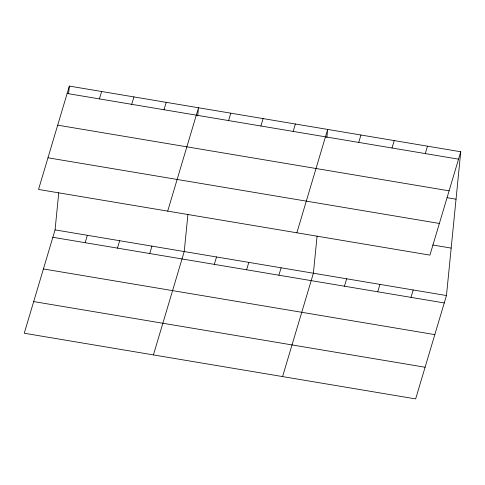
<?xml version="1.0" encoding="UTF-8"?>
<svg xmlns="http://www.w3.org/2000/svg" width="485" height="485" viewBox="0 0 485 485"><rect width="100%" height="100%" fill="white"/><g stroke="black" fill="none" stroke-linecap="round" stroke-linejoin="round"><path stroke-width="0.73" d="M460.75 151.756L429.934 255.122L38.533 189.453L69.343 86.087L460.75 151.756L446.467 295.547L415.657 398.912L24.25 333.243L55.066 229.878L58.746 192.806M68.609 93.502L69.343 86.087M187.913 214.473L184.227 251.545L153.412 354.917M197.698 115.915L198.51 107.755L167.695 211.127M317.075 236.146L313.395 273.219L282.579 376.584M326.86 137.582L327.672 129.428L296.856 232.794M99.431 98.91L101.638 91.501M85.148 242.694L87.355 235.292M131.72 104.323L133.927 96.921M117.443 248.114L119.65 240.712M164.009 109.743L166.216 102.341M149.732 253.534L151.938 246.131M228.593 120.577L230.799 113.175M214.309 264.367L216.522 256.965M260.881 125.997L263.088 118.595M246.604 269.787L248.811 262.385M293.176 131.417L295.383 124.008M278.893 275.201L281.1 267.799M358.736 142.414L360.943 135.012M344.453 286.205L346.66 278.802M392.001 147.998L394.214 140.595M377.724 291.788L379.931 284.38M425.272 153.581L427.479 146.173M410.995 297.366L413.202 289.963M67.136 93.49L458.543 159.159M57.697 125.16L449.104 190.829M447.164 197.716L456.039 199.208M47.973 157.789L439.374 223.458M432.699 244.992L451.183 248.096M55.066 229.878L446.467 295.547M52.859 237.28L444.26 302.949M43.42 268.945L434.821 334.62M33.689 301.573L425.096 367.248"/></g></svg>
